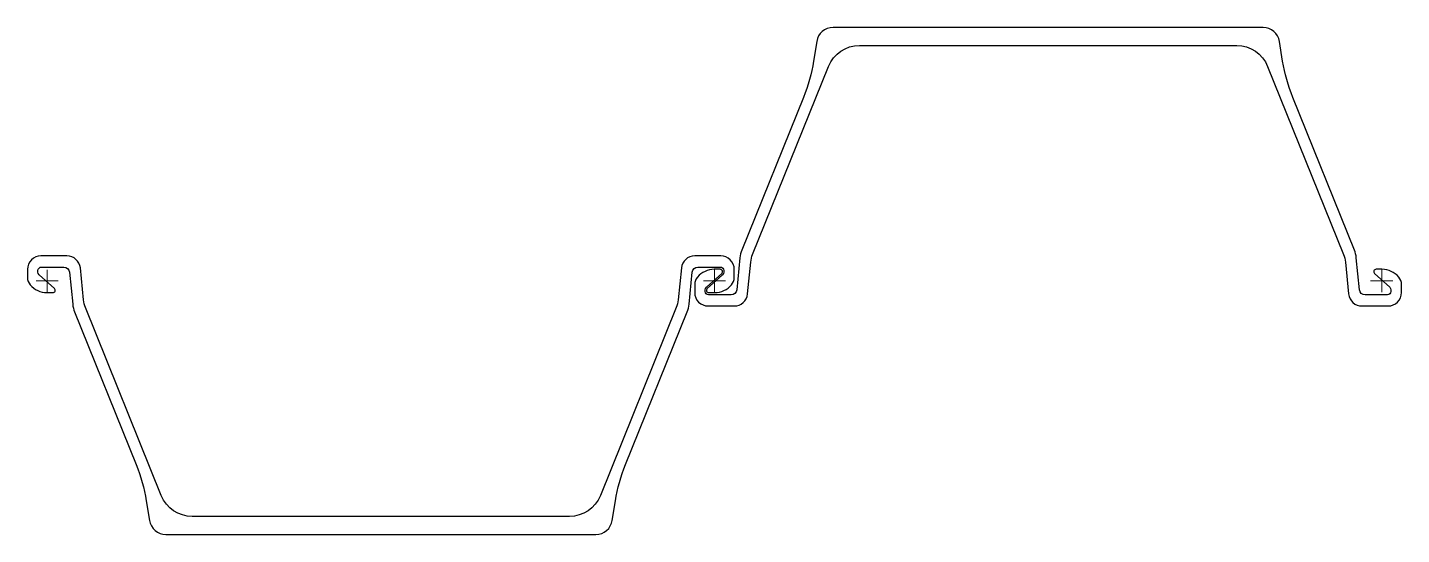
# Model space of a CAD drawing. Header units: millimetres. Extents: x 45 to 1281, y 281 to 737.
import ezdxf

# ---------------------------------------------------------------- set-up
doc = ezdxf.new("R2010")
doc.units = ezdxf.units.MM
doc.layers.add('ref', color=4, linetype='Continuous', lineweight=5)

# ---------------------------------------------------------------- blocks, each defined once
blk = doc.blocks.new('PU28+1-d')
at = {"color": 0, "linetype": 'Continuous'}
for points in [[(691.9, 215.3), (689.1, 197.7, -0.05671), (680, 165.1), (624.6, 27.8, 0.071121), (622.9, 20.9), (620, -8, -0.385314), (615, -12.5), (594.7, -12.5, -0.414214), (591.7, -9.5), (591.7, -7.9, -0.212557), (592.7, -5.6), (606.5, 6.8, 0.687281), (605.1, 10.5), (599.8, 10.5, 0.219232), (584.7, 3.5, 0.17875), (582.2, -3), (582.2, -10.5, 0.414214), (594.3, -22.5), (617.8, -22.5, 0.385314), (629.8, -11.7), (632.7, 17, -0.071121), (634.3, 23.9), (702.6, 193, -0.305812), (730.4, 211.8), (900, 211.8), (1069.6, 211.8, -0.305812), (1097.4, 193), (1165.7, 23.9, -0.071121), (1167.3, 17), (1170.2, -11.7, 0.385314), (1182.2, -22.5), (1205.7, -22.5, 0.414214), (1217.8, -10.5), (1217.8, -3, 0.17875), (1215.3, 3.5, 0.219232), (1200.2, 10.5), (1194.9, 10.5, 0.687281), (1193.5, 6.8), (1207.3, -5.6, -0.212557), (1208.2, -7.9), (1208.2, -9.5, -0.414214), (1205.2, -12.5), (1185, -12.5, -0.385314), (1180, -8), (1177.1, 20.9, 0.071121), (1175.4, 27.8), (1120, 165.1, -0.05671), (1110.9, 197.7), (1108.1, 215.3, 0.368919), (1093.3, 228), (900, 228), (706.7, 228, 0.368919)], [(508.1, -215.3), (510.9, -197.7, -0.05671), (520, -165.1), (575.4, -27.8, 0.071121), (577.1, -20.9), (580, 8, -0.385314), (585, 12.5), (605.3, 12.5, -0.414214), (608.3, 9.5), (608.3, 7.9, -0.212557), (607.3, 5.6), (593.5, -6.8, 0.687281), (594.9, -10.5), (600.2, -10.5, 0.219232), (615.3, -3.5, 0.17875), (617.8, 3), (617.8, 10.5, 0.414214), (605.7, 22.5), (582.2, 22.5, 0.385314), (570.2, 11.7), (567.3, -17, -0.071121), (565.7, -23.9), (497.4, -193, -0.305812), (469.6, -211.8), (300, -211.8), (130.4, -211.8, -0.305812), (102.6, -193), (34.3, -23.9, -0.071121), (32.7, -17), (29.8, 11.7, 0.385314), (17.8, 22.5), (-5.7, 22.5, 0.414214), (-17.8, 10.5), (-17.8, 3, 0.17875), (-15.3, -3.5, 0.219232), (-0.2, -10.5), (5.1, -10.5, 0.687281), (6.5, -6.8), (-7.3, 5.6, -0.212557), (-8.3, 7.9), (-8.3, 9.5, -0.414214), (-5.2, 12.5), (15, 12.5, -0.385314), (20, 8), (22.9, -20.9, 0.071121), (24.6, -27.8), (80, -165.1, -0.05671), (89.1, -197.7), (91.9, -215.3, 0.368919), (106.7, -228), (300, -228), (493.3, -228, 0.368919)]]:
    blk.add_lwpolyline(points, format="xyb", close=True, dxfattribs=at)
at = {"layer": 'ref'}
for p, q in [((-10, 0), (10, 0)), ((0, -10), (0, 10)), ((590, 0), (610, 0)), ((610, 0), (590, 0)), ((600, -10), (600, 10)), ((600, 10), (600, -10)), ((1210, 0), (1190, 0)), ((1200, 10), (1200, -10))]:
    blk.add_line(p, q, dxfattribs=at)

msp = doc.modelspace()

# ---------------------------------------------------------------- block references
msp.add_blockref('PU28+1-d', (62.8, 509.5))

doc.saveas('drawing.dxf')
